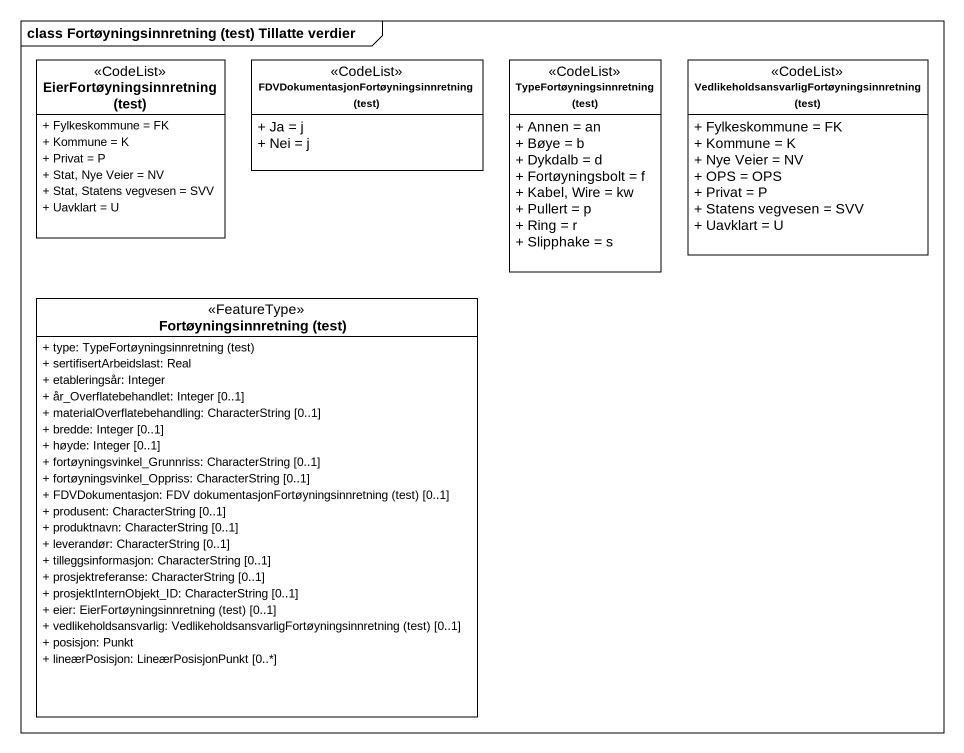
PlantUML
@startuml
mainframe class Fortøyningsinnretning (test) Tillatte verdier
hide circle
hide empty members
skinparam classAttributeIconSize 0
class "EierFortøyningsinnretning (test)" as EierFortøyningsinnretning <<CodeList>> {
  + Fylkeskommune = FK
  + Kommune = K
  + Privat = P
  + Stat, Nye Veier = NV
  + Stat, Statens vegvesen = SVV
  + Uavklart = U
}
class "FDVDokumentasjonFortøyningsinnretning (test)" as FDVDokumentasjonFortøyningsi <<CodeList>> {
  + Ja = j
  + Nei = j
}
class "TypeFortøyningsinnretning (test)" as TypeFortøyningsinnretning <<CodeList>> {
  + Annen = an
  + Bøye = b
  + Dykdalb = d
  + Fortøyningsbolt = f
  + Kabel, Wire = kw
  + Pullert = p
  + Ring = r
  + Slipphake = s
}
class "VedlikeholdsansvarligFortøyningsinnretning (test)" as VedlikeholdsansvarligFortøyn <<CodeList>> {
  + Fylkeskommune = FK
  + Kommune = K
  + Nye Veier = NV
  + OPS = OPS
  + Privat = P
  + Statens vegvesen = SVV
  + Uavklart = U
}
class "Fortøyningsinnretning (test)" as Fortøyningsinnretning_test <<FeatureType>> {
  {field} + type: TypeFortøyningsinnretning (test)
  + sertifisertArbeidslast: Real
  + etableringsår: Integer
  + år_Overflatebehandlet: Integer [0..1]
  + materialOverflatebehandling: CharacterString [0..1]
  + bredde: Integer [0..1]
  + høyde: Integer [0..1]
  + fortøyningsvinkel_Grunnriss: CharacterString [0..1]
  + fortøyningsvinkel_Oppriss: CharacterString [0..1]
  {field} + FDVDokumentasjon: FDV dokumentasjonFortøyningsinnretning (test) [0..1]
  + produsent: CharacterString [0..1]
  + produktnavn: CharacterString [0..1]
  + leverandør: CharacterString [0..1]
  + tilleggsinformasjon: CharacterString [0..1]
  + prosjektreferanse: CharacterString [0..1]
  + prosjektInternObjekt_ID: CharacterString [0..1]
  {field} + eier: EierFortøyningsinnretning (test) [0..1]
  {field} + vedlikeholdsansvarlig: VedlikeholdsansvarligFortøyningsinnretning (test) [0..1]
  + posisjon: Punkt
  + lineærPosisjon: LineærPosisjonPunkt [0..*]
}
@enduml
